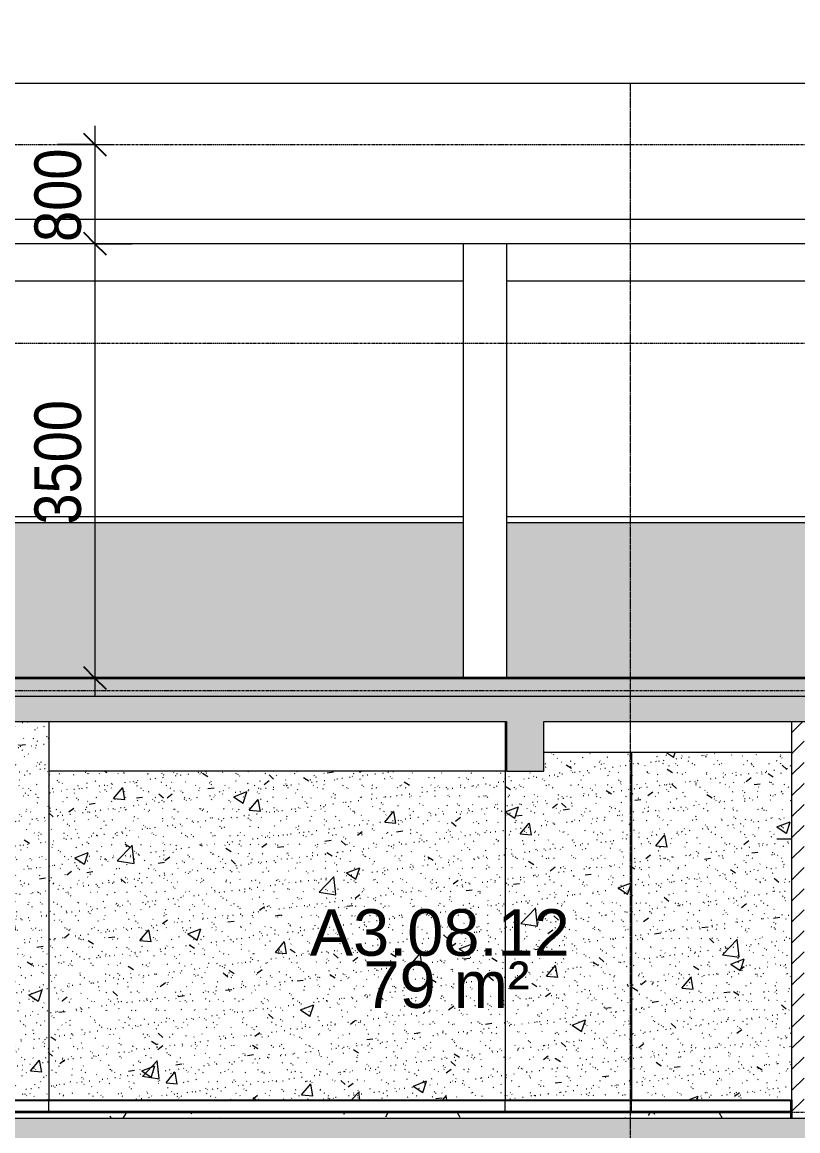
# Model space of a CAD drawing. Header units: millimetres. Extents: x 3451 to 201731, y -8641 to 35300.
# Drawn here: x 156486 to 162741, y 25850 to 34787 of the extents above; entities that cross this region are included whole.
import ezdxf

# ---------------------------------------------------------------- set-up
doc = ezdxf.new("R2010")
doc.units = ezdxf.units.MM
doc.linetypes.add('Centre', pattern=[31.75, 6.35, -4.7625, 15.875, -4.7625])
doc.linetypes.add('Grid Line', pattern=[22.225, 12.7, -3.175, 3.175, -3.175])
for name, color, linetype, lineweight in [('0-2', 50, 'Continuous', 5), ('A-ANNO-DIMS', 211, 'Continuous', 9), ('A-ANNO-DIMS-150', 211, 'Continuous', 9), ('A-AREA-IDEN', 2, 'Continuous', 9), ('A-DETL-GENF-1', 7, 'Continuous', 9), ('A-DETL-THIN', 151, 'Continuous', 9), ('A-DOOR', 31, 'Continuous', 9), ('A-DOOR-2', 50, 'Continuous', 18), ('A-FLOR-1', 10, 'Continuous', 35), ('A-FLOR-2', 7, 'Continuous', 9), ('A-FLOR-3', 192, 'Continuous', 35), ('A-FLOR-HRAL', 11, 'Continuous', 9), ('A-FLOR-HRAL-1', 253, 'Continuous', 9), ('A-FLOR-HRAL-2', 53, 'Continuous', 18), ('A-FLOR-LEVL-2', 51, 'Centre', 9), ('A-FLOR-PATT-3', 8, 'Continuous', 9), ('A-FLOR-PATT-4', 67, 'Continuous', 9), ('A-WALL', 113, 'Continuous', 9), ('A-WALL-2', 250, 'Continuous', 25), ('A-WALL-3', 7, 'Continuous', 9), ('A-WALL-PATT-2', 9, 'Continuous', 9), ('A-WALL-PATT-3', 111, 'Continuous', 5), ('I-WALL', 2, 'Continuous', 9), ('I-WALL-1', 7, 'Continuous', 9), ('S-BEAM-3', 7, 'Continuous', 9), ('S-COLS-1', 7, 'Continuous', 9), ('S-GRID-1', 1, 'Grid Line', 9)]:
    doc.layers.add(name, color=color, linetype=linetype, lineweight=lineweight)
doc.styles.add('Arial_1', font='arial.ttf', dxfattribs={"height": 375})
doc.styles.add('UTM Avo', font='', dxfattribs={"width": 0.9, "height": 375})
doc.styles.get('UTM Avo').set_extended_font_data('UTM Avo')
doc.dimstyles.new('1_Dim_chi_tiet_2_5', dxfattribs={"dimscale": 304.8, "dimtxt": 374.737856, "dimasz": 0.590551, "dimexe": 0.492126, "dimexo": 0.0625, "dimgap": 0.049213, "dimtad": 1, "dimdec": 0, "dimrnd": 5, "dimzin": 0, "dimdsep": 46, "dimtxsty": 'UTM Avo', "dimblk1": 'OBLIQUE', "dimblk2": 'OBLIQUE', "dimsah": 1, "dimcen": 0.09, "dimdle": 0.492126, "dimazin": 0, "dimtfac": 1, "dimtdec": 4, "dimtix": 1, "dimtmove": 0, "dimatfit": 3, "dimfxl": 0.984252, "dimfxlon": 1, "dimtvp": 1, "dimtolj": 1, "dimtzin": 0, "dimarcsym": 2})
pattern_1 = [(50, (-51987.05, 14125), (1093.104, -95.634), [114.3, -1257.3]), (355, (-51987, 14125), (-211.46, 1146.34), [91.44, -1005.84]), (100.451, (-51896, 14117), (881.656, 1050.7), [97.14, -1068.54]), (46.184, (-51987, 14429.8), (1626.475, -252.26), [171.45, -1885.95]), (96.636, (-51851.5, 14408.8), (1424.42, 1484.57), [145.71, -1602.81]), (351.184, (-51987, 14429.8), (1424.43, 1484.55), [137.16, -1508.76]), (21, (-51834.65, 14353.6), (909.686, -613.59), [114.3, -1257.3]), (326, (-51834.7, 14353.6), (370.81, 1105.13), [91.44, -1005.84]), (71.451, (-51758.8, 14302.5), (1280.503, 491.53), [97.14, -1068.54]), (37.5, (-51987.05, 14125), (18.531, 507.33), [50.292, -943.356, 50.292, -970.788, -1009.65]), (37.5, (-51987.05, 14125), (18.531, 507.33), [-2014.728, 50.292, -959.358]), (7.5, (-51987.05, 14125), (400.918, 601.084), [50.292, -531.876, 50.292, -920.496, -384.81]), (7.5, (-51987.05, 14125), (400.918, 601.084), [-1552.956, 50.292, -334.518]), (327.5, (-52326.9, 14125), (813.545, -34.374), [50.292, -330.708, 50.292, -1138.428, -1577.34]), (327.5, (-52326.9, 14125), (813.545, -34.374), [-1569.72, 50.292, -1527.048]), (317.5, (-52479.3, 14125), (888.775, 152.56), [50.292, -445.008, 50.292, -739.14, -1120.14]), (317.5, (-52479.3, 14125), (888.775, 152.56), [-1284.73, 50.29, -1069.85])]
pattern_2 = [(37.5, (-51987.05, 14125), (-4.7995, 146.8239), [5.029, -110.795, 5.029, -124.511, -123.825]), (37.5, (-51987.05, 14125), (-4.7995, 146.8239), [-245.364, 5.029, -118.796]), (7.5, (-51987.05, 14125), (134.8574, 215.0472), [5.029, -57.455, 5.029, -99.365, -40.005]), (7.5, (-51987.05, 14125), (134.8574, 215.0472), [-166.878, 5.029, -34.976]), (327.5, (-52080.78, 14125), (237.29776, 0.4316), [5.029, -33.071, 5.029, -132.131, -179.07]), (327.5, (-52080.78, 14125), (237.29776, 0.4316), [-175.26, 5.029, -174.041]), (317.5, (-52080.78, 14125), (229.067, 66.8792), [5.029, -14.021, 5.029, -84.887, -102.87]), (317.5, (-52080.78, 14125), (229.067, 66.8792), [-108.966, 5.029, -97.841])]

# ---------------------------------------------------------------- blocks, each defined once
blk = doc.blocks.new('NCV_TKTC_KET CAU_rvt-2-TKCS_MẶT CẮT D')
at = {"layer": 'A-FLOR-2'}
for p, q in [((-44727, 33200), (-37796.9, 33200)), ((-37796.9, 33000), (-44727, 33000))]:
    blk.add_line(p, q, dxfattribs=at)
at = {"layer": 'S-BEAM-3'}
for p, q in [((-40586.9, 32700), (-45151.9, 32700)), ((-37396.9, 32700), (-40236.9, 32700)), ((-39934.9, 28900), (-39934.9, 29150)), ((-37936.9, 28900), (-39934.9, 28900)), ((-40246.9, 28750), (-43926.9, 28750))]:
    blk.add_line(p, q, dxfattribs=at)
at = {"layer": 'S-COLS-1'}
for p, q in [((-40586.9, 33000), (-40586.9, 29500)), ((-40236.9, 33000), (-40236.9, 29500))]:
    blk.add_line(p, q, dxfattribs=at)
blk = doc.blocks.new('Railing - Railing-955871-TKCS_MẶT CẮT D')
at = {"layer": 'A-FLOR-HRAL-1'}
for p, q in [((-45526.9, 22695), (-44546.9, 22695)), ((-44546.9, 22600), (-44546.9, 22695)), ((-44546.9, 22695), (-43926.9, 22695)), ((-43926.9, 22600), (-43926.9, 22695)), ((-43926.9, 22695), (-40246.9, 22695)), ((-40246.9, 22600), (-40246.9, 22695)), ((-40246.9, 22695), (-39226.9, 22695)), ((-39226.9, 22600), (-39226.9, 22695)), ((-39226.9, 22695), (-37946.9, 22695)), ((-37936.9, 22695), (-37946.9, 22695)), ((-37946.9, 22695), (-37946.9, 22600))]:
    blk.add_line(p, q, dxfattribs=at)
at = {"layer": 'A-FLOR-HRAL-2'}
for p, q in [((-45526.9, 22695), (-45536.9, 22695)), ((-45536.9, 22695), (-45536.9, 22600)), ((-45526.9, 22600), (-45526.9, 22695)), ((-45536.9, 22600), (-45526.9, 22600))]:
    blk.add_line(p, q, dxfattribs=at)
blk = doc.blocks.new('DOOR_CW_01 CANH MO-PANEL KINH - DIG_02-800x2200-CỬA NHÔM KÍNH-400864-TKCS_MẶT CẮT D')
at = {"layer": 'A-DOOR-2'}
blk.add_line((-37936.9, 7800), (-38056.9, 7800), dxfattribs=at)
blk = doc.blocks.new('NCV_TKTC_TANG 6 - 8_rvt-5-TKCS_MẶT CẮT D')
at = {"layer": 'A-FLOR-PATT-4'}
h = blk.add_hatch(dxfattribs=at)
h.set_pattern_fill('FP_33', color=256, style=0, pattern_type=2)
h.set_pattern_definition([(0, (-51987.05, 14125), (609.6, 152.4), [50.292, -406.908, 50.292, -406.908, -2438.4]), (0, (-51987.05, 14125), (609.6, 152.4), [-914.4, 50.292, -864.108, 50.292, -406.908, -1066.8]), (0, (-51987.05, 14125), (609.6, 152.4), [-2286, 50.292, -254.508, 50.292, -711.708]), (120, (-51758.45, 14201.2), (-436.7823, 451.7291), [50.292, -406.908, 50.292, -2845.308]), (120, (-51758.45, 14201.2), (-436.7823, 451.7291), [-507.492, -406.908, 50.292, -864.108, -1524]), (120, (-51758.45, 14201.2), (-436.7823, 451.7291), [-1828.8, 50.292, -406.908, 50.292, -1016.508]), (120, (-51758.45, 14201.2), (-436.7823, 451.7291), [-2336.292, -254.508, 50.292, -711.708]), (240, (-51682.25, 14506), (-172.8177, -604.1291), [50.292, -406.908, 50.292, -406.908, -2438.4]), (240, (-51682.25, 14506), (-172.8177, -604.1291), [-914.4, 50.292, -864.108, 50.292, -406.908, -1066.8]), (240, (-51682.25, 14506), (-172.8177, -604.1291), [-2286, 50.292, -254.508, 50.292, -711.708])])
h.paths.add_polyline_path([(-38225.1, 25950), (-37936.9, 25950), (-37936.9, 26000), (-45536.9, 26000), (-45536.9, 25950), (-38878.2, 25950)])
at = {"layer": 'A-WALL-PATT-2'}
h = blk.add_hatch(dxfattribs=at)
h.set_pattern_fill('FP_35', color=256, style=0, pattern_type=2)
h.set_pattern_definition(pattern_1)
h.paths.add_polyline_path([(-44546.9, 26100), (-43936.9, 26100), (-43936.9, 29150), (-44235.3, 29150), (-44235.3, 28750), (-44537, 28750), (-44537, 29150), (-44546.9, 29150), (-44546.9, 26495.4)])
h = blk.add_hatch(dxfattribs=at)
h.set_pattern_fill('FP_36', color=256, style=0, pattern_type=2)
h.set_pattern_definition(pattern_2)
h.paths.add_polyline_path([(-44546.9, 26100), (-43936.9, 26100), (-43936.9, 29150), (-44235.3, 29150), (-44235.3, 28750), (-44537, 28750), (-44537, 29150), (-44546.9, 29150), (-44546.9, 26495.4)])
h = blk.add_hatch(dxfattribs=at)
h.set_pattern_fill('FP_35', color=256, style=0, pattern_type=2)
h.set_pattern_definition(pattern_1)
h.paths.add_polyline_path([(-43936.9, 26100), (-43926.9, 26100), (-43926.9, 29150), (-43936.9, 29150), (-43936.9, 26495.4)])
h = blk.add_hatch(dxfattribs=at)
h.set_pattern_fill('FP_36', color=256, style=0, pattern_type=2)
h.set_pattern_definition(pattern_2)
h.paths.add_polyline_path([(-43936.9, 26100), (-43926.9, 26100), (-43926.9, 29150), (-43936.9, 29150), (-43936.9, 26495.4)])
h = blk.add_hatch(dxfattribs=at)
h.set_pattern_fill('FP_35', color=256, style=0, pattern_type=2)
h.set_pattern_definition(pattern_1)
h.paths.add_polyline_path([(-40246.9, 26100), (-39236.9, 26100), (-39236.9, 28900), (-39934.9, 28900), (-39935.6, 28750), (-40237.4, 28750), (-40237.4, 29150), (-40246.9, 29150), (-40246.9, 26495.4)])
h = blk.add_hatch(dxfattribs=at)
h.set_pattern_fill('FP_36', color=256, style=0, pattern_type=2)
h.set_pattern_definition(pattern_2)
h.paths.add_polyline_path([(-40246.9, 26100), (-39236.9, 26100), (-39236.9, 28900), (-39934.9, 28900), (-39935.6, 28750), (-40237.4, 28750), (-40237.4, 29150), (-40246.9, 29150), (-40246.9, 26495.4)])
h = blk.add_hatch(dxfattribs=at)
h.set_pattern_fill('FP_32', color=256, style=0, pattern_type=2)
h.set_pattern_definition([(45, (-51987.05, 14125), (-84.8528, 84.8528), [])])
h.paths.add_polyline_path([(-37936.9, 25950), (-37836.9, 25950), (-37836.9, 29150), (-37936.9, 29150), (-37936.9, 26100)])
h = blk.add_hatch(dxfattribs=at)
h.set_pattern_fill('FP_36', color=256, style=0, pattern_type=2)
h.set_pattern_definition(pattern_2)
h.paths.add_polyline_path([(-39236.9, 26100), (-39226.9, 26100), (-39226.9, 28900), (-39236.9, 28900), (-39236.9, 26495.4)])
h = blk.add_hatch(dxfattribs=at)
h.set_pattern_fill('FP_35', color=256, style=0, pattern_type=2)
h.set_pattern_definition(pattern_1)
h.paths.add_polyline_path([(-37936.9, 26100), (-37937.8, 28900), (-39226.9, 28900), (-39226.9, 26100), (-37946.9, 26100)])
h = blk.add_hatch(dxfattribs=at)
h.set_pattern_fill('FP_36', color=256, style=0, pattern_type=2)
h.set_pattern_definition(pattern_2)
h.paths.add_polyline_path([(-37936.9, 26100), (-37937.8, 28900), (-39226.9, 28900), (-39226.9, 26100), (-37946.9, 26100)])
h = blk.add_hatch(dxfattribs=at)
h.set_pattern_fill('FP_35', color=256, style=0, pattern_type=2)
h.set_pattern_definition(pattern_1)
h.paths.add_polyline_path([(-41490.5, 26100), (-40246.9, 26100), (-40246.9, 28750), (-43926.9, 28750), (-43926.9, 26100), (-42796.6, 26100)])
h = blk.add_hatch(dxfattribs=at)
h.set_pattern_fill('FP_36', color=256, style=0, pattern_type=2)
h.set_pattern_definition(pattern_2)
h.paths.add_polyline_path([(-41490.5, 26100), (-40246.9, 26100), (-40246.9, 28750), (-43926.9, 28750), (-43926.9, 26100), (-42796.6, 26100)])
at = {"layer": 'A-FLOR-1'}
for p, q in [((-37936.9, 26000), (-45536.9, 26000)), ((-37936.9, 25950), (-37936.9, 26000))]:
    blk.add_line(p, q, dxfattribs=at)
at = {"layer": 'A-WALL-2'}
blk.add_line((-37936.9, 26100), (-37936.9, 25950), dxfattribs=at)
at = {"layer": 'A-WALL-3'}
blk.add_line((-37936.9, 29150), (-37936.9, 26100), dxfattribs=at)
at = {"layer": 'I-WALL-1'}
for p, q in [((-43926.9, 29150), (-43926.9, 26100)), ((-40246.9, 29150), (-40246.9, 26100)), ((-39226.9, 28900), (-39226.9, 26100)), ((-44546.9, 26100), (-43936.9, 26100)), ((-43926.9, 26100), (-43936.9, 26100)), ((-43926.9, 26100), (-40246.9, 26100)), ((-40246.9, 26100), (-39236.9, 26100)), ((-39226.9, 26100), (-39236.9, 26100)), ((-39226.9, 26100), (-37946.9, 26100))]:
    blk.add_line(p, q, dxfattribs=at)
at = {"layer": 'A-DOOR'}
blk.add_blockref('DOOR_CW_01 CANH MO-PANEL KINH - DIG_02-800x2200-CỬA NHÔM KÍNH-400864-TKCS_MẶT CẮT D', (0, 20400), dxfattribs=at)
at = {"layer": 'A-FLOR-HRAL'}
blk.add_blockref('Railing - Railing-955871-TKCS_MẶT CẮT D', (0, 3400), dxfattribs=at)
blk = doc.blocks.new('DIMBLOCK90-TKCS_MẶT CẮT D')
at = {"layer": 'A-ANNO-DIMS-150', "lineweight": 25}
for p, q in [((157072.1, 33800), (156982.1, 33890)), ((157072.1, 33800), (157162.1, 33710)), ((157072.1, 33000), (156982.1, 33090)), ((157072.1, 33000), (157162.1, 32910))]:
    blk.add_line(p, q, dxfattribs=at)
at = {"layer": 'A-ANNO-DIMS-150'}
for p, q in [((157072.1, 33950), (157072.1, 33000)), ((156772.1, 33800), (157222.1, 33800)), ((157072.1, 33800), (156772.1, 33800)), ((157372.1, 33000), (156922.1, 33000)), ((157072.1, 33000), (157372.1, 33000))]:
    blk.add_line(p, q, dxfattribs=at)
at = {"layer": 'A-ANNO-DIMS-150', "color": 0, "insert": (156584.9, 33014.9), "char_height": 375, "width": 924.353, "attachment_point": 1, "rotation": 90, "line_spacing_factor": 1.110334, "style": 'UTM Avo'}
blk.add_mtext('800', dxfattribs=at)
blk = doc.blocks.new('_Oblique')
at = {"color": 0, "linetype": 'ByBlock', "lineweight": -2}
blk.add_line((-0.5, -0.5), (0.5, 0.5), dxfattribs=at)
blk = doc.blocks.new('DIMBLOCK91-TKCS_MẶT CẮT D')
at = {"layer": 'A-ANNO-DIMS-150', "lineweight": 25}
for p, q in [((157072.1, 33000), (156982.1, 33090)), ((157072.1, 33000), (157162.1, 32910)), ((157072.1, 29500), (156982.1, 29590)), ((157072.1, 29500), (157162.1, 29410))]:
    blk.add_line(p, q, dxfattribs=at)
at = {"layer": 'A-ANNO-DIMS-150'}
for p, q in [((157372.1, 33000), (156922.1, 33000)), ((157072.1, 33000), (157072.1, 29350)), ((157072.1, 33000), (157372.1, 33000)), ((157372.1, 29500), (156922.1, 29500)), ((157072.1, 29500), (157372.1, 29500))]:
    blk.add_line(p, q, dxfattribs=at)
at = {"layer": 'A-ANNO-DIMS-150', "color": 0, "insert": (156584.9, 30736.5), "char_height": 375, "width": 1232.471, "attachment_point": 1, "rotation": 90, "line_spacing_factor": 1.110334, "style": 'UTM Avo'}
blk.add_mtext('3500', dxfattribs=at)
blk = doc.blocks.new('DIMBLOCK109-TKCS_MẶT CẮT D')
at = {"layer": 'A-ANNO-DIMS-150'}
for p, q in [((155890.8, 33993.8), (155890.8, 34443.8)), ((176090.9, 33993.8), (176090.9, 34443.8)), ((155740.8, 34293.8), (176240.9, 34293.8)), ((155890.8, 34293.8), (155890.8, 33993.8)), ((176090.9, 34293.8), (176090.9, 33993.8))]:
    blk.add_line(p, q, dxfattribs=at)
at = {"layer": 'A-ANNO-DIMS-150', "lineweight": 25}
for p, q in [((155890.8, 34293.8), (155980.8, 34383.8)), ((176090.9, 34293.8), (176180.9, 34383.8)), ((155890.8, 34293.8), (155800.8, 34203.8)), ((176090.9, 34293.8), (176000.9, 34203.8))]:
    blk.add_line(p, q, dxfattribs=at)
at = {"layer": 'A-ANNO-DIMS-150', "color": 0, "insert": (165349, 34781), "char_height": 375, "width": 1540.589, "attachment_point": 1, "line_spacing_factor": 1.110334, "style": 'UTM Avo'}
blk.add_mtext('20200', dxfattribs=at)

msp = doc.modelspace()

# ---------------------------------------------------------------- hatches: boundary and pattern name
at = {"layer": 'A-DETL-GENF-1'}
h = msp.add_hatch(color=256, dxfattribs=at)
h.paths.add_polyline_path([(160390.5, 28750), (160692.2, 28750), (160692.2, 29150), (167092.5, 29150), (167092.5, 28900), (167692.5, 28900), (167692.5, 29150), (171492.9, 29150), (171492.9, 28950), (171692.9, 28950), (171692.9, 29150), (175790.9, 29150), (175790.9, 28750), (176090.9, 28750), (176090.9, 29350), (155092.5, 29350), (155092.5, 29550), (151265.9, 29550), (151265.9, 29150), (151465.9, 29150), (151465.9, 29350), (154892.5, 29350), (154892.5, 28950), (155092.5, 28950), (155092.5, 29150), (156090.8, 29150), (156090.8, 28750), (156392.5, 28750), (156392.5, 29150), (160390.5, 29150), (160390.5, 28962.9)])
h.paths.add_polyline_path([(122565.4, 28750), (122694.6, 28750), (122694.6, 29550), (122392.5, 29550), (122392.5, 28750)])
h.paths.add_polyline_path([(138744.6, 28750), (139044.6, 28750), (139044.6, 29150), (143794.6, 29150), (143794.6, 28950), (143994.6, 28950), (143994.6, 29150), (146969.9, 29150), (146969.9, 28750), (147269.9, 28750), (147269.9, 29150), (148965.9, 29150), (148965.9, 28950), (149165.9, 28951.3), (149165.9, 29550), (148967.5, 29550), (148967.5, 29350), (129192.5, 29350), (129192.5, 29550), (126628.8, 29550), (126628.8, 28950), (126828.8, 28950), (126828.8, 29350), (128244.5, 29350), (128244.5, 28950), (128444.5, 28950), (128444.5, 29350), (128994.6, 29350), (128994.6, 28950), (129194.6, 28950), (129194.6, 29150), (130594.7, 29150), (130594.7, 28750), (130894.7, 28750), (130894.7, 29150), (135595.5, 29150), (135595.5, 28950), (135794.6, 28950), (135794.6, 29150), (138744.6, 29150), (138744.6, 28962.9)])
h.paths.add_polyline_path([(151265.9, 30250), (151465.9, 30250), (151465.9, 30750), (148965.9, 30750), (148965.9, 30250), (149165.9, 30250), (149165.9, 30600), (151265.9, 30600)])
h = msp.add_hatch(color=256, dxfattribs=at)
h.paths.add_polyline_path([(160443.5, 25350), (160692.2, 25350), (160692.2, 25750), (167092.5, 25750), (167092.5, 25500), (167692.5, 25500), (167692.5, 25750), (171492.9, 25750), (171492.9, 25550), (171692.9, 25550), (171692.9, 25750), (175790.9, 25750), (175790.9, 25350), (176090.9, 25350), (176090.9, 25950), (151265.9, 25948.3), (151265.9, 25550), (151465.9, 25550), (151465.9, 25750), (154892.5, 25750), (154892.5, 25550), (155092.5, 25550), (155092.5, 25750), (156090.8, 25750), (156090.8, 25350), (156392.5, 25350), (156392.5, 25750), (160390.5, 25750), (160390.5, 25350)])
h.paths.add_polyline_path([(130894.7, 25350), (130894.7, 25750), (135595.5, 25750), (135595.5, 25550), (135794.6, 25550), (135794.6, 25750), (138744.6, 25750), (138744.6, 25350), (139044.6, 25350), (139044.6, 25750), (143794.6, 25750), (143794.6, 25550), (143994.6, 25550), (143994.6, 25750), (146969.9, 25750), (146969.9, 25350), (147269.9, 25350), (147269.9, 25750), (148965.9, 25750), (148965.9, 25550), (149165.9, 25551.3), (149165.9, 25950), (128994.6, 25950), (128994.6, 25550), (129194.6, 25550), (129194.6, 25750), (130594.7, 25750), (130594.7, 25350)])
h.paths.add_polyline_path([(122694.6, 25350), (122694.6, 25950), (122392.5, 25950), (122392.5, 25350)])
h.paths.add_polyline_path([(126628.8, 25550), (126828.8, 25550), (126828.8, 25750), (128244.5, 25750), (128244.5, 25550), (128444.5, 25550), (128443, 25950), (126628.8, 25950)])
at = {"layer": 'A-FLOR-PATT-3'}
h = msp.add_hatch(dxfattribs=at)
h.set_pattern_fill('FP_33', color=256, style=0, pattern_type=2)
h.set_pattern_definition([(0, (148640.78, 14125), (609.6, 152.4), [50.292, -406.908, 50.292, -406.908, -2438.4]), (0, (148640.78, 14125), (609.6, 152.4), [-914.4, 50.292, -864.108, 50.292, -406.908, -1066.8]), (0, (148640.78, 14125), (609.6, 152.4), [-2286, 50.292, -254.508, 50.292, -711.708]), (120, (148869.38, 14201.2), (-436.7823, 451.7291), [50.292, -406.908, 50.292, -2845.308]), (120, (148869.38, 14201.2), (-436.7823, 451.7291), [-507.492, -406.908, 50.292, -864.108, -1524]), (120, (148869.38, 14201.2), (-436.7823, 451.7291), [-1828.8, 50.292, -406.908, 50.292, -1016.508]), (120, (148869.38, 14201.2), (-436.7823, 451.7291), [-2336.292, -254.508, 50.292, -711.708]), (240, (148945.58, 14506), (-172.8177, -604.1291), [50.292, -406.908, 50.292, -406.908, -2438.4]), (240, (148945.58, 14506), (-172.8177, -604.1291), [-914.4, 50.292, -864.108, 50.292, -406.908, -1066.8]), (240, (148945.58, 14506), (-172.8177, -604.1291), [-2286, 50.292, -254.508, 50.292, -711.708])])
h.paths.add_polyline_path([(129192.5, 29350), (148965.9, 29350), (148965.9, 29500), (129192.5, 29500), (129192.5, 29350.6)])
h.paths.add_polyline_path([(175890.9, 29350), (175890.9, 29500), (155092.5, 29500), (155092.5, 29350), (175790.9, 29350)])
at = {"layer": 'A-WALL-PATT-3'}
h = msp.add_hatch(color=256, dxfattribs=at)
h.paths.add_polyline_path([(163055.8, 29500), (163230.9, 29500), (163230.9, 30750), (160390.9, 30750), (160390.9, 29500), (162400, 29500)])
h.paths.add_polyline_path([(157831.2, 29500), (160040.9, 29500), (160040.9, 30750), (155475.9, 30750), (155475.9, 29500)])

# ---------------------------------------------------------------- linework, layer by layer
at = {"layer": 'A-DETL-THIN'}
for p, q in [((176090.9, 29350), (155092.5, 29350)), ((156392.5, 29150), (160390.5, 29150)), ((160390.5, 29150), (160390.5, 28750)), ((160692.2, 28750), (160692.2, 29150)), ((160692.2, 29150), (167092.5, 29150)), ((160390.5, 28750), (160692.2, 28750)), ((176090.9, 25950), (152037.7, 25950))]:
    msp.add_line(p, q, dxfattribs=at)
at = {"layer": 'A-FLOR-3'}
msp.add_line((175890.9, 29500), (155092.5, 29500), dxfattribs=at)
at = {"layer": 'A-FLOR-LEVL-2'}
for p, q in [((106972.4, 33800), (198239.7, 33800)), ((106972.4, 32200), (198239.7, 32200)), ((106972.4, 29400), (198239.7, 29400)), ((106972.4, 26000), (198239.7, 26000))]:
    msp.add_line(p, q, dxfattribs=at)
at = {"layer": 'A-WALL'}
for p, q in [((160040.9, 30800), (155475.9, 30800)), ((163230.9, 30800), (160390.9, 30800)), ((161390.9, 26100), (161390.9, 26095))]:
    msp.add_line(p, q, dxfattribs=at)
at = {"layer": 'I-WALL'}
for p, q in [((160040.9, 30750), (155100.8, 30750)), ((163230.9, 30750), (160390.9, 30750))]:
    msp.add_line(p, q, dxfattribs=at)
at = {"layer": 'S-GRID-1'}
for p, q in [((161390.9, 30542.5), (161390.9, 34292.5)), ((161390.9, -3541.4), (161390.9, 30542.5))]:
    msp.add_line(p, q, dxfattribs=at)

# ---------------------------------------------------------------- block references
at = {"layer": '0-2'}
for name in ['NCV_TKTC_KET CAU_rvt-2-TKCS_MẶT CẮT D', 'NCV_TKTC_TANG 6 - 8_rvt-5-TKCS_MẶT CẮT D']:
    msp.add_blockref(name, (200627.8, 0), dxfattribs=at)

# ---------------------------------------------------------------- texts
at = {"layer": 'A-AREA-IDEN', "char_height": 375, "line_spacing_factor": 0.936439, "style": 'Arial_1'}
for s, insert, width, attachment_point in [('\\pt7.5,15,22.5,30,37.5,45,52.5,60,67.5,75,82.5,90,97.5,105,112.5,120,127.5,135,142.5,150,157.5,165,172.5,180,187.5,195,202.5,210,217.5,225,232.5,240;A3.08.12', (159853.2, 27256.2), 2094, 8), ('\\pt7.5,15,22.5,30,37.5,45,52.5,60,67.5,75,82.5,90,97.5,105,112.5,120,127.5,135,142.5,150,157.5,165,172.5,180,187.5,195,202.5,210,217.5,225,232.5,240;79 m²', (159907.5, 27025.6), 1359, 5)]:
    msp.add_mtext(s, dxfattribs=dict(at, insert=insert, width=width, attachment_point=attachment_point))

# ---------------------------------------------------------------- dimensions: what is measured, and where the dimension line sits
at = {"layer": 'A-ANNO-DIMS'}
dim = msp.add_linear_dim(base=(176090.9, 34293.8), p1=(155890.8, 33993.8), p2=(176090.9, 33993.8), dimstyle='1_Dim_chi_tiet_2_5', override={"dimpost": '<>', "dimfxl": 20200.050696}, dxfattribs=at)
dim.commit()
dim.dimension.update_dxf_attribs({"geometry": 'DIMBLOCK109-TKCS_MẶT CẮT D', "text_midpoint": (165990.9, 34502.9)})
for base, p1, p2, override, picture, middle in [((157072.1, 33000), (156772.1, 33800), (157372.1, 33000), {"dimpost": '<>', "dimfxl": 1000}, 'DIMBLOCK90-TKCS_MẶT CẮT D', (156863, 33400)), ((157072.1, 29500), (157372.1, 33000), (157372.1, 29500), {"dimpost": '<>', "dimfxl": 3500}, 'DIMBLOCK91-TKCS_MẶT CẮT D', (156863, 31250))]:
    dim = msp.add_linear_dim(base=base, p1=p1, p2=p2, angle=90, dimstyle='1_Dim_chi_tiet_2_5', override=override, dxfattribs=at)
    dim.commit()
    dim.dimension.update_dxf_attribs({"geometry": picture, "text_midpoint": middle})

doc.saveas('drawing.dxf')
